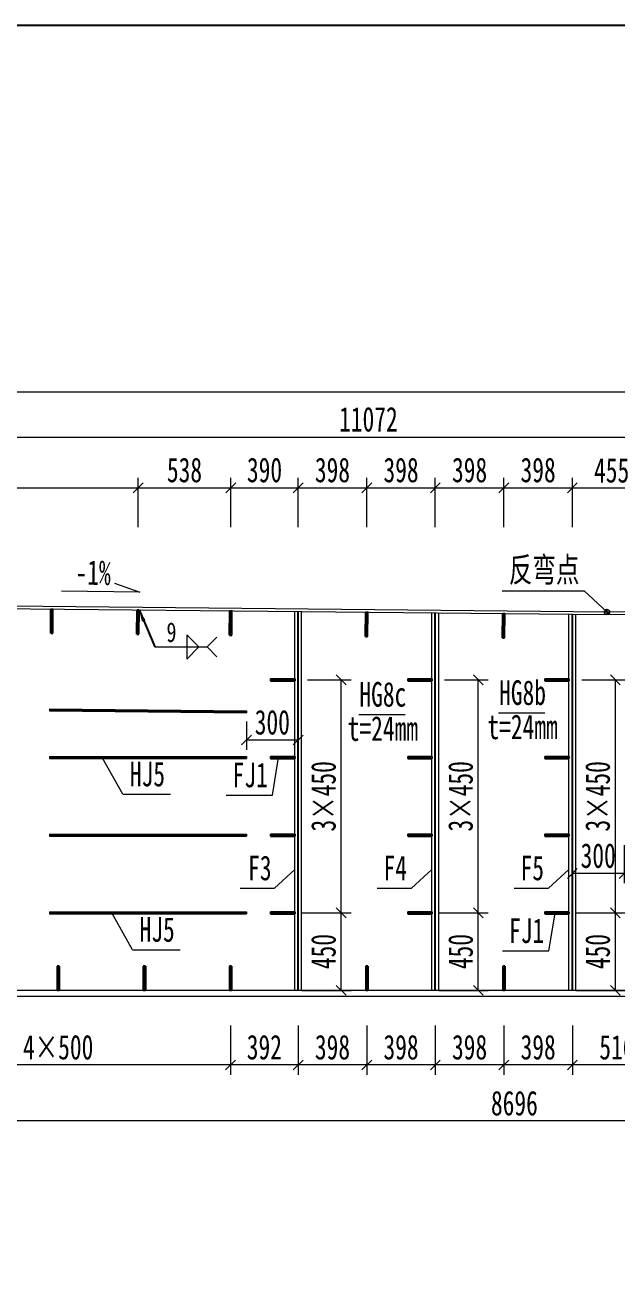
# Model space of a CAD drawing. Header units: millimetres. Extents: x -89049 to 410567, y -307459 to -100425.
# Drawn here: x 218326 to 221759, y -145943 to -138634 of the extents above; entities that cross this region are included whole.
import ezdxf
from ezdxf.enums import TextEntityAlignment as Align

# ---------------------------------------------------------------- set-up
doc = ezdxf.new("R2010")
doc.units = ezdxf.units.MM
doc.layers.get('Defpoints').update_dxf_attribs({"color": 8})
for name, color, linetype, lineweight in [('Dim', 4, 'Continuous', 15), ('文字', 7, 'Continuous', 15), ('细实线', 4, 'Continuous', 15), ('钢板粗线', 1, 'Continuous', 25), ('钢板细线', 6, 'Continuous', 15)]:
    doc.layers.add(name, color=color, linetype=linetype, lineweight=lineweight)
doc.layers.add('Text', color=4, linetype='Continuous')
doc.styles.add('111', font='', dxfattribs={"width": 0.7})
doc.styles.add('BM_Dim', font='', dxfattribs={"width": 0.85})
doc.styles.add('SMEDI', font='', dxfattribs={"width": 0.75})
doc.styles.get("Standard").update_dxf_attribs({"font": ''})
doc.styles.get('111').set_extended_font_data('仿宋_GB2312')
doc.styles.get('BM_Dim').set_extended_font_data('仿宋_GB2312')
doc.styles.get('SMEDI').set_extended_font_data('仿宋_GB2312')
doc.styles.get('Standard').set_extended_font_data('仿宋_GB2312')
doc.dimstyles.new('200', dxfattribs={"dimscale": 0, "dimtxt": 2.5, "dimasz": 1, "dimexe": 1, "dimexo": 1, "dimgap": 0.6, "dimtad": 1, "dimdec": 0, "dimdsep": 46, "dimtxsty": '111', "dimblk": 'OBLIQUE', "dimcen": 0, "dimclrd": 4, "dimclre": 4, "dimclrt": 4, "dimadec": 1, "dimazin": 2, "dimtfac": 1, "dimtdec": 0, "dimtix": 1, "dimtmove": 2, "dimatfit": 3, "dimfxl": 4, "dimfxlon": 1, "dimtolj": 1, "dimlwd": -1, "dimlwe": -1, "dimarcsym": 0})
doc.dimstyles.new('MSteel_1.0_1.0', dxfattribs={"dimtxt": 3, "dimasz": 1.2, "dimexe": 1, "dimexo": 1, "dimgap": 1, "dimtad": 3, "dimtoh": 1, "dimdec": 0, "dimzin": 0, "dimdsep": 46, "dimtxsty": 'Standard', "dimblk": 'ARCHTICK', "dimcen": 0.09, "dimclrd": 3, "dimclre": 3, "dimadec": 0, "dimazin": 0, "dimtfac": 1, "dimtdec": 4, "dimtofl": 0, "dimtmove": 0, "dimatfit": 3, "dimfxl": 1, "dimtolj": 1, "dimtzin": 0, "dimarcsym": 0})

# ---------------------------------------------------------------- blocks, each defined once
blk = doc.blocks.new('_Oblique')
at = {"color": 0, "linetype": 'ByBlock', "lineweight": -2}
blk.add_line((-0.5, -0.5), (0.5, 0.5), dxfattribs=at)
blk = doc.blocks.new('*D4029')
at = {"layer": 'Defpoints', "color": 0, "transparency": 16777216}
for p in [(220307.9, -141315.9), (219909.9, -142048.2), (220307.9, -142013.6)]:
    blk.add_point(p, dxfattribs=at)
at = {"layer": '细实线', "color": 4, "transparency": 16777216}
for p, q in [((219909.9, -141544.4), (219909.9, -141258.7)), ((220307.9, -141544.4), (220307.9, -141258.7)), ((219909.9, -141315.9), (220307.9, -141315.9))]:
    blk.add_line(p, q, dxfattribs=at)
at = {"layer": '细实线', "color": 4, "transparency": 16777216, "xscale": 57.14285714285715, "yscale": 57.14285714285715, "zscale": 57.14285714285715, "rotation": 180}
blk.add_blockref('_Oblique', (219909.9, -141315.9), dxfattribs=at)
at = {"layer": '细实线', "color": 4, "transparency": 16777216, "xscale": 57.14285714285715, "yscale": 57.14285714285715, "zscale": 57.14285714285715}
blk.add_blockref('_Oblique', (220307.9, -141315.9), dxfattribs=at)
at = {"layer": '细实线', "color": 4, "transparency": 16777216, "insert": (220108.9, -141213.6), "char_height": 142.86, "attachment_point": 5, "style": '111'}
blk.add_mtext('\\A1;398', dxfattribs=at)
blk = doc.blocks.new('*D4030')
at = {"layer": 'Defpoints', "color": 0, "transparency": 16777216}
for p in [(221956.4, -141315.9), (221501, -142048), (221956.4, -142047.7)]:
    blk.add_point(p, dxfattribs=at)
at = {"layer": '细实线', "color": 4, "transparency": 16777216}
for p, q in [((221501, -141544.4), (221501, -141258.7)), ((221956.4, -141544.4), (221956.4, -141258.7)), ((221501, -141315.9), (221956.4, -141315.9))]:
    blk.add_line(p, q, dxfattribs=at)
at = {"layer": '细实线', "color": 4, "transparency": 16777216, "xscale": 57.14285714285715, "yscale": 57.14285714285715, "zscale": 57.14285714285715, "rotation": 180}
blk.add_blockref('_Oblique', (221501, -141315.9), dxfattribs=at)
at = {"layer": '细实线', "color": 4, "transparency": 16777216, "xscale": 57.14285714285715, "yscale": 57.14285714285715, "zscale": 57.14285714285715}
blk.add_blockref('_Oblique', (221956.4, -141315.9), dxfattribs=at)
at = {"layer": '细实线', "color": 4, "transparency": 16777216, "insert": (221728.7, -141215.2), "char_height": 142.86, "attachment_point": 5, "style": '111'}
blk.add_mtext('\\A1;455', dxfattribs=at)
blk = doc.blocks.new('*D4031')
at = {"layer": 'Defpoints', "color": 0, "transparency": 16777216}
for p in [(233974, -140759), (212651.3, -140933), (233974, -142218.3)]:
    blk.add_point(p, dxfattribs=at)
at = {"layer": '细实线', "color": 4, "transparency": 16777216}
for p, q in [((212651.3, -140875.9), (212651.3, -140701.9)), ((212651.3, -140759), (233974, -140759)), ((233974, -140987.6), (233974, -140701.9))]:
    blk.add_line(p, q, dxfattribs=at)
at = {"layer": '细实线', "color": 4, "transparency": 16777216, "xscale": 57.14285714285715, "yscale": 57.14285714285715, "zscale": 57.14285714285715, "rotation": 180}
blk.add_blockref('_Oblique', (212651.3, -140759), dxfattribs=at)
at = {"layer": '细实线', "color": 4, "transparency": 16777216, "xscale": 57.14285714285715, "yscale": 57.14285714285715, "zscale": 57.14285714285715}
blk.add_blockref('_Oblique', (233974, -140759), dxfattribs=at)
at = {"layer": '细实线', "color": 4, "transparency": 16777216, "insert": (223312.6, -140656.8), "char_height": 142.86, "attachment_point": 5, "style": '111'}
blk.add_mtext('\\A1;22750', dxfattribs=at)
blk = doc.blocks.new('*D4032')
at = {"layer": 'Defpoints', "color": 0, "transparency": 16777216}
for p in [(225853.5, -141021.7), (214781.3, -141966.3), (225853.5, -142218.3)]:
    blk.add_point(p, dxfattribs=at)
at = {"layer": '细实线', "color": 4, "transparency": 16777216}
for p, q in [((214781.3, -141250.3), (214781.3, -140964.6)), ((225853.5, -141250.3), (225853.5, -140964.6)), ((214781.3, -141021.7), (225853.5, -141021.7))]:
    blk.add_line(p, q, dxfattribs=at)
at = {"layer": '细实线', "color": 4, "transparency": 16777216, "xscale": 57.14285714285715, "yscale": 57.14285714285715, "zscale": 57.14285714285715, "rotation": 180}
blk.add_blockref('_Oblique', (214781.3, -141021.7), dxfattribs=at)
at = {"layer": '细实线', "color": 4, "transparency": 16777216, "xscale": 57.14285714285715, "yscale": 57.14285714285715, "zscale": 57.14285714285715}
blk.add_blockref('_Oblique', (225853.5, -141021.7), dxfattribs=at)
at = {"layer": '细实线', "color": 4, "transparency": 16777216, "insert": (220317.4, -140919.5), "char_height": 142.86, "attachment_point": 5, "style": '111'}
blk.add_mtext('\\A1;11072', dxfattribs=at)
blk = doc.blocks.new('*D4036')
at = {"layer": 'Defpoints', "color": 0, "transparency": 16777216}
for p in [(221501, -144230), (222017.4, -144230), (221501, -144662.4)]:
    blk.add_point(p, dxfattribs=at)
at = {"layer": '细实线', "color": 4, "transparency": 16777216}
for p, q in [((221501, -144433.8), (221501, -144719.5)), ((222017.4, -144433.8), (222017.4, -144719.5)), ((222017.4, -144662.4), (221501, -144662.4))]:
    blk.add_line(p, q, dxfattribs=at)
at = {"layer": '细实线', "color": 4, "transparency": 16777216, "xscale": 57.14285714285715, "yscale": 57.14285714285715, "zscale": 57.14285714285715, "rotation": 180}
blk.add_blockref('_Oblique', (221501, -144662.4), dxfattribs=at)
at = {"layer": '细实线', "color": 4, "transparency": 16777216, "xscale": 57.14285714285715, "yscale": 57.14285714285715, "zscale": 57.14285714285715}
blk.add_blockref('_Oblique', (222017.4, -144662.4), dxfattribs=at)
at = {"layer": '细实线', "color": 4, "transparency": 16777216, "insert": (221759.2, -144560.1), "char_height": 142.86, "attachment_point": 5, "style": '111'}
blk.add_mtext('\\A1;516', dxfattribs=at)
blk = doc.blocks.new('*D4037')
at = {"layer": 'Defpoints', "color": 0, "transparency": 16777216}
for p in [(216816.5, -144208.5), (225512.4, -144467.9), (216816.5, -144987)]:
    blk.add_point(p, dxfattribs=at)
at = {"layer": '细实线', "color": 4, "transparency": 16777216}
for p, q in [((216816.5, -144758.4), (216816.5, -145044.1)), ((225512.4, -144758.4), (225512.4, -145044.1)), ((225512.4, -144987), (216816.5, -144987))]:
    blk.add_line(p, q, dxfattribs=at)
at = {"layer": '细实线', "color": 4, "transparency": 16777216, "xscale": 57.14285714285715, "yscale": 57.14285714285715, "zscale": 57.14285714285715, "rotation": 180}
blk.add_blockref('_Oblique', (216816.5, -144987), dxfattribs=at)
at = {"layer": '细实线', "color": 4, "transparency": 16777216, "xscale": 57.14285714285715, "yscale": 57.14285714285715, "zscale": 57.14285714285715}
blk.add_blockref('_Oblique', (225512.4, -144987), dxfattribs=at)
at = {"layer": '细实线', "color": 4, "transparency": 16777216, "insert": (221164.5, -144884.8), "char_height": 142.86, "attachment_point": 5, "style": '111'}
blk.add_mtext('\\A1;8696', dxfattribs=at)
blk = doc.blocks.new('_ArchTick')
at = {"color": 0, "linetype": 'ByBlock', "const_width": 0.15}
blk.add_lwpolyline([(-0.5, -0.5), (0.5, 0.5)], dxfattribs=at)
blk = doc.blocks.new('角焊缝2')
at = {"layer": 'Dim'}
blk.add_line((-3138.01, 370.22), (-3132.7, 370.22), dxfattribs=at)
blk.add_lwpolyline([(-3134.75, 371.45), (-3134.75, 368.99), (-3133.52, 370.22)], close=True, dxfattribs=at)
blk.add_lwpolyline([(-3131.7, 369.22), (-3132.7, 370.22), (-3131.7, 371.22)], dxfattribs=at)
blk = doc.blocks.new('12-140加劲 无过焊孔')
at = {"layer": 'Defpoints'}
blk.add_line((38946.6, 32076.7), (38946.6, 32216.7), dxfattribs=at)
at = {"layer": '钢板粗线', "color": 7}
for p, q in [((38940.6, 32076.7), (38940.6, 32216.7)), ((38940.6, 32216.7), (38952.6, 32216.7)), ((38952.6, 32076.7), (38952.6, 32216.7)), ((38940.6, 32076.7), (38952.6, 32076.7))]:
    blk.add_line(p, q, dxfattribs=at)
blk = doc.blocks.new('...')
at = {"layer": '细实线'}
h = blk.add_hatch(color=256, dxfattribs=at)
h.dxf.hatch_style = 1
h.paths.add_polyline_path([(-15.3, 0, -0.414214), (0, 15.3), (0, 0)])
h.paths.add_polyline_path([(0, -15.3), (0, 0), (15.3, 0, -0.414214)])
for p, q in [((0, 15.3), (0, -15.3)), ((-15.3, 0), (15.3, 0))]:
    blk.add_line(p, q, dxfattribs=at)
blk.add_circle((0, 0), 15.3, dxfattribs=at)
blk = doc.blocks.new('*D4046')
at = {"layer": 'Defpoints', "color": 0, "transparency": 16777216}
for p in [(221103.3, -144230), (221501, -144230), (221103.3, -144662.4)]:
    blk.add_point(p, dxfattribs=at)
at = {"layer": '细实线', "color": 4, "transparency": 16777216}
for p, q in [((221103.3, -144433.8), (221103.3, -144719.5)), ((221501, -144433.8), (221501, -144719.5)), ((221501, -144662.4), (221103.3, -144662.4))]:
    blk.add_line(p, q, dxfattribs=at)
at = {"layer": '细实线', "color": 4, "transparency": 16777216, "xscale": 57.14285714285715, "yscale": 57.14285714285715, "zscale": 57.14285714285715, "rotation": 180}
blk.add_blockref('_Oblique', (221103.3, -144662.4), dxfattribs=at)
at = {"layer": '细实线', "color": 4, "transparency": 16777216, "xscale": 57.14285714285715, "yscale": 57.14285714285715, "zscale": 57.14285714285715}
blk.add_blockref('_Oblique', (221501, -144662.4), dxfattribs=at)
at = {"layer": '细实线', "color": 4, "transparency": 16777216, "insert": (221302.2, -144560.1), "char_height": 142.86, "attachment_point": 5, "style": '111'}
blk.add_mtext('\\A1;398', dxfattribs=at)
blk = doc.blocks.new('*D4047')
at = {"layer": 'Defpoints', "color": 0, "transparency": 16777216}
for p in [(220705.6, -144230), (221103.3, -144230), (220705.6, -144662.4)]:
    blk.add_point(p, dxfattribs=at)
at = {"layer": '细实线', "color": 4, "transparency": 16777216}
for p, q in [((220705.6, -144433.8), (220705.6, -144719.5)), ((221103.3, -144433.8), (221103.3, -144719.5)), ((221103.3, -144662.4), (220705.6, -144662.4))]:
    blk.add_line(p, q, dxfattribs=at)
at = {"layer": '细实线', "color": 4, "transparency": 16777216, "xscale": 57.14285714285715, "yscale": 57.14285714285715, "zscale": 57.14285714285715, "rotation": 180}
blk.add_blockref('_Oblique', (220705.6, -144662.4), dxfattribs=at)
at = {"layer": '细实线', "color": 4, "transparency": 16777216, "xscale": 57.14285714285715, "yscale": 57.14285714285715, "zscale": 57.14285714285715}
blk.add_blockref('_Oblique', (221103.3, -144662.4), dxfattribs=at)
at = {"layer": '细实线', "color": 4, "transparency": 16777216, "insert": (220904.5, -144560.1), "char_height": 142.86, "attachment_point": 5, "style": '111'}
blk.add_mtext('\\A1;398', dxfattribs=at)
blk = doc.blocks.new('*D4048')
at = {"layer": 'Defpoints', "color": 0, "transparency": 16777216}
for p in [(220307.9, -144230), (220705.6, -144230), (220307.9, -144662.4)]:
    blk.add_point(p, dxfattribs=at)
at = {"layer": '细实线', "color": 4, "transparency": 16777216}
for p, q in [((220307.9, -144433.8), (220307.9, -144719.5)), ((220705.6, -144433.8), (220705.6, -144719.5)), ((220705.6, -144662.4), (220307.9, -144662.4))]:
    blk.add_line(p, q, dxfattribs=at)
at = {"layer": '细实线', "color": 4, "transparency": 16777216, "xscale": 57.14285714285715, "yscale": 57.14285714285715, "zscale": 57.14285714285715, "rotation": 180}
blk.add_blockref('_Oblique', (220307.9, -144662.4), dxfattribs=at)
at = {"layer": '细实线', "color": 4, "transparency": 16777216, "xscale": 57.14285714285715, "yscale": 57.14285714285715, "zscale": 57.14285714285715}
blk.add_blockref('_Oblique', (220705.6, -144662.4), dxfattribs=at)
at = {"layer": '细实线', "color": 4, "transparency": 16777216, "insert": (220506.8, -144560.1), "char_height": 142.86, "attachment_point": 5, "style": '111'}
blk.add_mtext('\\A1;398', dxfattribs=at)
blk = doc.blocks.new('*D4049')
at = {"layer": 'Defpoints', "color": 0, "transparency": 16777216}
for p in [(219909.9, -144230), (220307.9, -144230), (219909.9, -144662.4)]:
    blk.add_point(p, dxfattribs=at)
at = {"layer": '细实线', "color": 4, "transparency": 16777216}
for p, q in [((219909.9, -144433.8), (219909.9, -144719.5)), ((220307.9, -144433.8), (220307.9, -144719.5)), ((220307.9, -144662.4), (219909.9, -144662.4))]:
    blk.add_line(p, q, dxfattribs=at)
at = {"layer": '细实线', "color": 4, "transparency": 16777216, "xscale": 57.14285714285715, "yscale": 57.14285714285715, "zscale": 57.14285714285715, "rotation": 180}
blk.add_blockref('_Oblique', (219909.9, -144662.4), dxfattribs=at)
at = {"layer": '细实线', "color": 4, "transparency": 16777216, "xscale": 57.14285714285715, "yscale": 57.14285714285715, "zscale": 57.14285714285715}
blk.add_blockref('_Oblique', (220307.9, -144662.4), dxfattribs=at)
at = {"layer": '细实线', "color": 4, "transparency": 16777216, "insert": (220108.9, -144560.1), "char_height": 142.86, "attachment_point": 5, "style": '111'}
blk.add_mtext('\\A1;398', dxfattribs=at)
blk = doc.blocks.new('*D4050')
at = {"layer": 'Defpoints', "color": 0, "transparency": 16777216}
for p in [(219517.4, -144230), (219909.9, -144230), (219517.4, -144662.4)]:
    blk.add_point(p, dxfattribs=at)
at = {"layer": '细实线', "color": 4, "transparency": 16777216}
for p, q in [((219517.4, -144433.8), (219517.4, -144719.5)), ((219909.9, -144433.8), (219909.9, -144719.5)), ((219909.9, -144662.4), (219517.4, -144662.4))]:
    blk.add_line(p, q, dxfattribs=at)
at = {"layer": '细实线', "color": 4, "transparency": 16777216, "xscale": 57.14285714285715, "yscale": 57.14285714285715, "zscale": 57.14285714285715, "rotation": 180}
blk.add_blockref('_Oblique', (219517.4, -144662.4), dxfattribs=at)
at = {"layer": '细实线', "color": 4, "transparency": 16777216, "xscale": 57.14285714285715, "yscale": 57.14285714285715, "zscale": 57.14285714285715}
blk.add_blockref('_Oblique', (219909.9, -144662.4), dxfattribs=at)
at = {"layer": '细实线', "color": 4, "transparency": 16777216, "insert": (219713.7, -144560.1), "char_height": 142.86, "attachment_point": 5, "style": '111'}
blk.add_mtext('\\A1;392', dxfattribs=at)
blk = doc.blocks.new('*D4051')
at = {"layer": 'Defpoints', "color": 0, "transparency": 16777216}
for p in [(217517.4, -144230), (219517.4, -144229.3), (217517.4, -144662.4)]:
    blk.add_point(p, dxfattribs=at)
at = {"layer": '细实线', "color": 4, "transparency": 16777216}
for p, q in [((217517.4, -144433.8), (217517.4, -144719.5)), ((219517.4, -144433.8), (219517.4, -144719.5)), ((219517.4, -144662.4), (217517.4, -144662.4))]:
    blk.add_line(p, q, dxfattribs=at)
at = {"layer": '细实线', "color": 4, "transparency": 16777216, "xscale": 57.14285714285715, "yscale": 57.14285714285715, "zscale": 57.14285714285715, "rotation": 180}
blk.add_blockref('_Oblique', (217517.4, -144662.4), dxfattribs=at)
at = {"layer": '细实线', "color": 4, "transparency": 16777216, "xscale": 57.14285714285715, "yscale": 57.14285714285715, "zscale": 57.14285714285715}
blk.add_blockref('_Oblique', (219517.4, -144662.4), dxfattribs=at)
at = {"layer": '细实线', "color": 4, "transparency": 16777216, "insert": (218517.4, -144560.1), "char_height": 142.857, "attachment_point": 5, "style": '111'}
blk.add_mtext('\\A1;\\f仿宋_GB2312|b0|i0|c134|p49;4×500', dxfattribs=at)
blk = doc.blocks.new('*D4053')
at = {"layer": 'Defpoints', "color": 0, "transparency": 16777216}
for p in [(221501, -141315.9), (221103.3, -142039.7), (221501, -142038.4)]:
    blk.add_point(p, dxfattribs=at)
at = {"layer": '细实线', "color": 4, "transparency": 16777216}
for p, q in [((221103.3, -141544.4), (221103.3, -141258.7)), ((221501, -141544.4), (221501, -141258.7)), ((221103.3, -141315.9), (221501, -141315.9))]:
    blk.add_line(p, q, dxfattribs=at)
at = {"layer": '细实线', "color": 4, "transparency": 16777216, "xscale": 57.14285714285715, "yscale": 57.14285714285715, "zscale": 57.14285714285715, "rotation": 180}
blk.add_blockref('_Oblique', (221103.3, -141315.9), dxfattribs=at)
at = {"layer": '细实线', "color": 4, "transparency": 16777216, "xscale": 57.14285714285715, "yscale": 57.14285714285715, "zscale": 57.14285714285715}
blk.add_blockref('_Oblique', (221501, -141315.9), dxfattribs=at)
at = {"layer": '细实线', "color": 4, "transparency": 16777216, "insert": (221302.2, -141213.6), "char_height": 142.86, "attachment_point": 5, "style": '111'}
blk.add_mtext('\\A1;398', dxfattribs=at)
blk = doc.blocks.new('*D4054')
at = {"layer": 'Defpoints', "color": 0, "transparency": 16777216}
for p in [(221103.3, -141315.9), (220705.6, -142036.8), (221103.3, -142039.7)]:
    blk.add_point(p, dxfattribs=at)
at = {"layer": '细实线', "color": 4, "transparency": 16777216}
for p, q in [((220705.6, -141544.4), (220705.6, -141258.7)), ((221103.3, -141544.4), (221103.3, -141258.7)), ((220705.6, -141315.9), (221103.3, -141315.9))]:
    blk.add_line(p, q, dxfattribs=at)
at = {"layer": '细实线', "color": 4, "transparency": 16777216, "xscale": 57.14285714285715, "yscale": 57.14285714285715, "zscale": 57.14285714285715, "rotation": 180}
blk.add_blockref('_Oblique', (220705.6, -141315.9), dxfattribs=at)
at = {"layer": '细实线', "color": 4, "transparency": 16777216, "xscale": 57.14285714285715, "yscale": 57.14285714285715, "zscale": 57.14285714285715}
blk.add_blockref('_Oblique', (221103.3, -141315.9), dxfattribs=at)
at = {"layer": '细实线', "color": 4, "transparency": 16777216, "insert": (220904.5, -141213.6), "char_height": 142.86, "attachment_point": 5, "style": '111'}
blk.add_mtext('\\A1;398', dxfattribs=at)
blk = doc.blocks.new('*D4055')
at = {"layer": 'Defpoints', "color": 0, "transparency": 16777216}
for p in [(220705.6, -141315.9), (220307.9, -142013.6), (220705.6, -142036.8)]:
    blk.add_point(p, dxfattribs=at)
at = {"layer": '细实线', "color": 4, "transparency": 16777216}
for p, q in [((220307.9, -141544.4), (220307.9, -141258.7)), ((220705.6, -141544.4), (220705.6, -141258.7)), ((220307.9, -141315.9), (220705.6, -141315.9))]:
    blk.add_line(p, q, dxfattribs=at)
at = {"layer": '细实线', "color": 4, "transparency": 16777216, "xscale": 57.14285714285715, "yscale": 57.14285714285715, "zscale": 57.14285714285715, "rotation": 180}
blk.add_blockref('_Oblique', (220307.9, -141315.9), dxfattribs=at)
at = {"layer": '细实线', "color": 4, "transparency": 16777216, "xscale": 57.14285714285715, "yscale": 57.14285714285715, "zscale": 57.14285714285715}
blk.add_blockref('_Oblique', (220705.6, -141315.9), dxfattribs=at)
at = {"layer": '细实线', "color": 4, "transparency": 16777216, "insert": (220506.8, -141213.6), "char_height": 142.86, "attachment_point": 5, "style": '111'}
blk.add_mtext('\\A1;398', dxfattribs=at)
blk = doc.blocks.new('*D4056')
at = {"layer": 'Defpoints', "color": 0, "transparency": 16777216}
for p in [(219909.9, -141315.9), (219519.6, -142029.7), (219909.9, -142061.2)]:
    blk.add_point(p, dxfattribs=at)
at = {"layer": '细实线', "color": 4, "transparency": 16777216}
for p, q in [((219519.6, -141544.4), (219519.6, -141258.7)), ((219909.9, -141544.4), (219909.9, -141258.7)), ((219519.6, -141315.9), (219909.9, -141315.9))]:
    blk.add_line(p, q, dxfattribs=at)
at = {"layer": '细实线', "color": 4, "transparency": 16777216, "xscale": 57.14285714285715, "yscale": 57.14285714285715, "zscale": 57.14285714285715, "rotation": 180}
blk.add_blockref('_Oblique', (219519.6, -141315.9), dxfattribs=at)
at = {"layer": '细实线', "color": 4, "transparency": 16777216, "xscale": 57.14285714285715, "yscale": 57.14285714285715, "zscale": 57.14285714285715}
blk.add_blockref('_Oblique', (219909.9, -141315.9), dxfattribs=at)
at = {"layer": '细实线', "color": 4, "transparency": 16777216, "insert": (219714.7, -141213.6), "char_height": 142.86, "attachment_point": 5, "style": '111'}
blk.add_mtext('\\A1;390', dxfattribs=at)
blk = doc.blocks.new('14-160加劲 无过焊孔')
at = {"layer": 'Defpoints'}
blk.add_line((38609.4, 32076.7), (38609.4, 32216.7), dxfattribs=at)
at = {"layer": '钢板粗线', "color": 7}
for p, q in [((38603.4, 32076.7), (38603.4, 32216.7)), ((38603.4, 32216.7), (38615.4, 32216.7)), ((38615.4, 32076.7), (38615.4, 32216.7)), ((38603.4, 32076.7), (38615.4, 32076.7))]:
    blk.add_line(p, q, dxfattribs=at)
blk = doc.blocks.new('*D4057')
at = {"layer": 'Defpoints', "color": 0, "transparency": 16777216}
for p in [(219884.6, -143780), (220159.4, -143780), (219848.2, -144230)]:
    blk.add_point(p, dxfattribs=at)
at = {"layer": '细实线', "color": 4, "transparency": 16777216}
for p, q in [((219941.7, -143780), (220216.5, -143780)), ((220159.4, -144230), (220159.4, -143780)), ((219930.8, -144230), (220216.5, -144230))]:
    blk.add_line(p, q, dxfattribs=at)
at = {"layer": '细实线', "color": 4, "transparency": 16777216, "xscale": 57.14285714285715, "yscale": 57.14285714285715, "zscale": 57.14285714285715}
for p, rotation in [((220159.4, -143780), 90), ((220159.4, -144230), 270)]:
    blk.add_blockref('_Oblique', p, dxfattribs=dict(at, rotation=rotation))
at = {"layer": '细实线', "color": 4, "transparency": 16777216, "insert": (220057.2, -144005), "char_height": 142.86, "attachment_point": 5, "rotation": 90, "style": '111'}
blk.add_mtext('\\A1;450', dxfattribs=at)
blk = doc.blocks.new('*D4058')
at = {"layer": 'Defpoints', "color": 0, "transparency": 16777216}
for p in [(219907.2, -142430), (220159.4, -142430), (219848.2, -143780)]:
    blk.add_point(p, dxfattribs=at)
at = {"layer": '细实线', "color": 4, "transparency": 16777216}
for p, q in [((219964.3, -142430), (220216.5, -142430)), ((220159.4, -143780), (220159.4, -142430)), ((219930.8, -143780), (220216.5, -143780))]:
    blk.add_line(p, q, dxfattribs=at)
at = {"layer": '细实线', "color": 4, "transparency": 16777216, "xscale": 57.14285714285715, "yscale": 57.14285714285715, "zscale": 57.14285714285715}
for p, rotation in [((220159.4, -142430), 90), ((220159.4, -143780), 270)]:
    blk.add_blockref('_Oblique', p, dxfattribs=dict(at, rotation=rotation))
at = {"layer": '细实线', "color": 4, "transparency": 16777216, "insert": (220057.2, -143105), "char_height": 142.86, "attachment_point": 5, "rotation": 90, "style": '111'}
blk.add_mtext('\\A1;3×450', dxfattribs=at)
blk = doc.blocks.new('*D4064')
at = {"layer": 'Defpoints', "color": 0, "transparency": 16777216}
for p in [(218981.3, -141315.9), (216981.3, -142004.3), (218981.3, -142024.3)]:
    blk.add_point(p, dxfattribs=at)
at = {"layer": '细实线', "color": 4, "transparency": 16777216}
for p, q in [((216981.3, -141544.4), (216981.3, -141258.7)), ((218981.3, -141544.4), (218981.3, -141258.7)), ((216981.3, -141315.9), (218981.3, -141315.9))]:
    blk.add_line(p, q, dxfattribs=at)
at = {"layer": '细实线', "color": 4, "transparency": 16777216, "xscale": 57.14285714285715, "yscale": 57.14285714285715, "zscale": 57.14285714285715, "rotation": 180}
blk.add_blockref('_Oblique', (216981.3, -141315.9), dxfattribs=at)
at = {"layer": '细实线', "color": 4, "transparency": 16777216, "xscale": 57.14285714285715, "yscale": 57.14285714285715, "zscale": 57.14285714285715}
blk.add_blockref('_Oblique', (218981.3, -141315.9), dxfattribs=at)
at = {"layer": '细实线', "color": 4, "transparency": 16777216, "insert": (217981.3, -141213.6), "char_height": 142.86, "attachment_point": 5, "style": '111'}
blk.add_mtext('\\A1;4×500', dxfattribs=at)
blk = doc.blocks.new('*D4065')
at = {"layer": 'Defpoints', "color": 0, "transparency": 16777216}
for p in [(219519.6, -141315.9), (218981.3, -142024.3), (219519.6, -142029.7)]:
    blk.add_point(p, dxfattribs=at)
at = {"layer": '细实线', "color": 4, "transparency": 16777216}
for p, q in [((218981.3, -141544.4), (218981.3, -141258.7)), ((219519.6, -141544.4), (219519.6, -141258.7)), ((218981.3, -141315.9), (219519.6, -141315.9))]:
    blk.add_line(p, q, dxfattribs=at)
at = {"layer": '细实线', "color": 4, "transparency": 16777216, "xscale": 57.14285714285715, "yscale": 57.14285714285715, "zscale": 57.14285714285715, "rotation": 180}
blk.add_blockref('_Oblique', (218981.3, -141315.9), dxfattribs=at)
at = {"layer": '细实线', "color": 4, "transparency": 16777216, "xscale": 57.14285714285715, "yscale": 57.14285714285715, "zscale": 57.14285714285715}
blk.add_blockref('_Oblique', (219519.6, -141315.9), dxfattribs=at)
at = {"layer": '细实线', "color": 4, "transparency": 16777216, "insert": (219250.4, -141213.6), "char_height": 142.86, "attachment_point": 5, "style": '111'}
blk.add_mtext('\\A1;538', dxfattribs=at)
blk = doc.blocks.new('*D4066')
at = {"layer": 'Defpoints', "color": 0, "transparency": 16777216}
for p in [(220680, -143780), (220954.8, -143780), (220643.6, -144230)]:
    blk.add_point(p, dxfattribs=at)
at = {"layer": '细实线', "color": 4, "transparency": 16777216}
for p, q in [((220737.2, -143780), (221012, -143780)), ((220954.8, -144230), (220954.8, -143780)), ((220726.3, -144230), (221012, -144230))]:
    blk.add_line(p, q, dxfattribs=at)
at = {"layer": '细实线', "color": 4, "transparency": 16777216, "xscale": 57.14285714285715, "yscale": 57.14285714285715, "zscale": 57.14285714285715}
for p, rotation in [((220954.8, -143780), 90), ((220954.8, -144230), 270)]:
    blk.add_blockref('_Oblique', p, dxfattribs=dict(at, rotation=rotation))
at = {"layer": '细实线', "color": 4, "transparency": 16777216, "insert": (220852.6, -144005), "char_height": 142.86, "attachment_point": 5, "rotation": 90, "style": '111'}
blk.add_mtext('\\A1;450', dxfattribs=at)
blk = doc.blocks.new('*D4067')
at = {"layer": 'Defpoints', "color": 0, "transparency": 16777216}
for p in [(220702.6, -142430), (220954.8, -142430), (220643.6, -143780)]:
    blk.add_point(p, dxfattribs=at)
at = {"layer": '细实线', "color": 4, "transparency": 16777216}
for p, q in [((220759.7, -142430), (221012, -142430)), ((220954.8, -143780), (220954.8, -142430)), ((220726.3, -143780), (221012, -143780))]:
    blk.add_line(p, q, dxfattribs=at)
at = {"layer": '细实线', "color": 4, "transparency": 16777216, "xscale": 57.14285714285715, "yscale": 57.14285714285715, "zscale": 57.14285714285715}
for p, rotation in [((220954.8, -142430), 90), ((220954.8, -143780), 270)]:
    blk.add_blockref('_Oblique', p, dxfattribs=dict(at, rotation=rotation))
at = {"layer": '细实线', "color": 4, "transparency": 16777216, "insert": (220852.6, -143105), "char_height": 142.86, "attachment_point": 5, "rotation": 90, "style": '111'}
blk.add_mtext('\\A1;3×450', dxfattribs=at)
blk = doc.blocks.new('*D4068')
at = {"layer": 'Defpoints', "color": 0, "transparency": 16777216}
for p in [(221475.4, -143780), (221750.3, -143780), (221439.1, -144230)]:
    blk.add_point(p, dxfattribs=at)
at = {"layer": '细实线', "color": 4, "transparency": 16777216}
for p, q in [((221532.6, -143780), (221807.4, -143780)), ((221750.3, -144230), (221750.3, -143780)), ((221521.7, -144230), (221807.4, -144230))]:
    blk.add_line(p, q, dxfattribs=at)
at = {"layer": '细实线', "color": 4, "transparency": 16777216, "xscale": 57.14285714285715, "yscale": 57.14285714285715, "zscale": 57.14285714285715}
for p, rotation in [((221750.3, -143780), 90), ((221750.3, -144230), 270)]:
    blk.add_blockref('_Oblique', p, dxfattribs=dict(at, rotation=rotation))
at = {"layer": '细实线', "color": 4, "transparency": 16777216, "insert": (221648, -144005), "char_height": 142.86, "attachment_point": 5, "rotation": 90, "style": '111'}
blk.add_mtext('\\A1;450', dxfattribs=at)
blk = doc.blocks.new('*D4069')
at = {"layer": 'Defpoints', "color": 0, "transparency": 16777216}
for p in [(221498, -142430), (221750.3, -142430), (221439.1, -143780)]:
    blk.add_point(p, dxfattribs=at)
at = {"layer": '细实线', "color": 4, "transparency": 16777216}
for p, q in [((221555.2, -142430), (221807.4, -142430)), ((221750.3, -143780), (221750.3, -142430)), ((221521.7, -143780), (221807.4, -143780))]:
    blk.add_line(p, q, dxfattribs=at)
at = {"layer": '细实线', "color": 4, "transparency": 16777216, "xscale": 57.14285714285715, "yscale": 57.14285714285715, "zscale": 57.14285714285715}
for p, rotation in [((221750.3, -142430), 90), ((221750.3, -143780), 270)]:
    blk.add_blockref('_Oblique', p, dxfattribs=dict(at, rotation=rotation))
at = {"layer": '细实线', "color": 4, "transparency": 16777216, "insert": (221648, -143105), "char_height": 142.86, "attachment_point": 5, "rotation": 90, "style": '111'}
blk.add_mtext('\\A1;3×450', dxfattribs=at)
blk = doc.blocks.new('*D5213')
at = {"layer": 'Defpoints', "color": 0}
for p in [(219609.9, -142614.6), (219909.9, -142614.6), (219609.9, -142778.4)]:
    blk.add_point(p, dxfattribs=at)
at = {"layer": '细实线', "color": 4}
for p, q in [((219609.9, -142671.7), (219609.9, -142835.5)), ((219909.9, -142671.7), (219909.9, -142835.5)), ((219909.9, -142778.4), (219609.9, -142778.4))]:
    blk.add_line(p, q, dxfattribs=at)
at = {"layer": '细实线', "color": 4, "xscale": 57.14285714285715, "yscale": 57.14285714285715, "zscale": 57.14285714285715, "rotation": 180}
blk.add_blockref('_Oblique', (219609.9, -142778.4), dxfattribs=at)
at = {"layer": '细实线', "color": 4, "xscale": 57.14285714285715, "yscale": 57.14285714285715, "zscale": 57.14285714285715}
blk.add_blockref('_Oblique', (219909.9, -142778.4), dxfattribs=at)
at = {"layer": '细实线', "color": 4, "insert": (219759.9, -142676.2), "char_height": 142.86, "attachment_point": 5, "style": '111'}
blk.add_mtext('\\A1;300', dxfattribs=at)
blk = doc.blocks.new('*D5214')
at = {"layer": 'Defpoints', "color": 0}
for p in [(221500.7, -143330), (221800.7, -143330), (221500.7, -143551.8)]:
    blk.add_point(p, dxfattribs=at)
at = {"layer": '细实线', "color": 4}
for p, q in [((221500.7, -143387.2), (221500.7, -143608.9)), ((221800.7, -143387.2), (221800.7, -143608.9)), ((221800.7, -143551.8), (221500.7, -143551.8))]:
    blk.add_line(p, q, dxfattribs=at)
at = {"layer": '细实线', "color": 4, "xscale": 57.14285714285715, "yscale": 57.14285714285715, "zscale": 57.14285714285715, "rotation": 180}
blk.add_blockref('_Oblique', (221500.7, -143551.8), dxfattribs=at)
at = {"layer": '细实线', "color": 4, "xscale": 57.14285714285715, "yscale": 57.14285714285715, "zscale": 57.14285714285715}
blk.add_blockref('_Oblique', (221800.7, -143551.8), dxfattribs=at)
at = {"layer": '细实线', "color": 4, "insert": (221650.7, -143449.5), "char_height": 142.86, "attachment_point": 5, "style": '111'}
blk.add_mtext('\\A1;300', dxfattribs=at)

msp = doc.modelspace()

# ---------------------------------------------------------------- linework, layer by layer
at = {"layer": 'Defpoints'}
for p, q in [((219909.9, -144230), (219909.9, -142035.1)), ((220705.3, -144230), (220705.3, -142043.2)), ((221500.7, -144230), (221500.7, -142051.1)), ((218466.5, -142880), (219609.9, -142880)), ((218466.5, -143330), (219609.9, -143330)), ((218466.5, -143780), (219609.9, -143780))]:
    msp.add_line(p, q, dxfattribs=at)
msp.add_lwpolyline([(212566.6, -138634.1), (234566.6, -138634.1), (234566.6, -153251.3), (212566.6, -153251.3)], close=True, dxfattribs=at)
msp.add_lwpolyline([(218466.5, -142603.2), (219609.9, -142614.6)], dxfattribs=at)
at = {"layer": '细实线'}
for p, q in [((218991.9, -141920.7), (218537.2, -141916.2)), ((218845.1, -141869.5), (218991.9, -141920.7)), ((221093.9, -141914.3), (221568.6, -141914.3)), ((221568.6, -141914.3), (221701.3, -142035.5)), ((220261.8, -142630.7), (220530.5, -142630.7)), ((221072.4, -142621), (221341.1, -142621)), ((219760.5, -143098.2), (219796.1, -142880.3)), ((218893, -143092.9), (218775, -142883.8)), ((218893, -143092.9), (219168.4, -143092.9)), ((219491.8, -143098.2), (219760.5, -143098.2)), ((219772.1, -143637.3), (219889.9, -143528.9)), ((220567.6, -143637.3), (220685.3, -143528.9)), ((221363, -143637.3), (221480.7, -143528.9)), ((219572.6, -143637.3), (219772.1, -143637.3)), ((220368, -143637.3), (220567.6, -143637.3)), ((221163.4, -143637.3), (221363, -143637.3)), ((218949.4, -143994.2), (218831.4, -143785)), ((221364.8, -144000.9), (221400.3, -143783)), ((218949.4, -143994.2), (219224.9, -143994.2)), ((221096, -144000.9), (221364.8, -144000.9))]:
    msp.add_line(p, q, dxfattribs=at)
at = {"layer": '钢板细线', "color": 3}
for p, q in [((219889.9, -144230), (219889.9, -142035)), ((219929.9, -144230), (219929.9, -142035.2)), ((220685.3, -144230), (220685.3, -142043.1)), ((220725.3, -144230), (220725.3, -142043.3)), ((221480.7, -144230), (221480.7, -142051)), ((221520.7, -144230), (221520.7, -142051.2))]:
    msp.add_line(p, q, dxfattribs=at)
at = {"layer": '钢板细线'}
for p, q in [((218466.5, -142597.2), (218466.5, -142609.2)), ((219609.9, -142608.6), (219609.9, -142620.6)), ((218466.5, -142874), (219609.9, -142874)), ((218466.5, -142874), (218466.5, -142886)), ((219609.9, -142874), (219609.9, -142886)), ((218466.5, -142886), (219609.9, -142886)), ((218466.5, -143324), (219609.9, -143324)), ((218466.5, -143324), (218466.5, -143336)), ((218466.5, -143336), (219609.9, -143336)), ((219609.9, -143324), (219609.9, -143336)), ((218466.5, -143774), (219609.9, -143774)), ((218466.5, -143774), (218466.5, -143786)), ((218466.5, -143786), (219609.9, -143786)), ((219609.9, -143774), (219609.9, -143786)), ((225512.4, -144230), (216816.5, -144230)), ((225512.4, -144266), (216816.5, -144266))]:
    msp.add_line(p, q, dxfattribs=at)
for points in [[(212651.3, -141944.9), (221701.3, -142035.5), (223167, -142013.6)], [(212651.3, -141960.9), (221701.3, -142051.5), (223167, -142029.6)], [(218466.5, -142597.2), (219609.9, -142608.6)], [(218466.5, -142609.2), (219609.9, -142620.6)]]:
    msp.add_lwpolyline(points, dxfattribs=at)

# ---------------------------------------------------------------- block references
at = {"layer": '细实线'}
for p, rotation in [((179214.1, -173844.4), 359.4262908392986), ((179714.1, -173849.5), 359.4262908392986), ((180252.4, -173854.8), 359.4262908392986), ((181040.7, -173862.7), 359.4262908401088), ((181836.1, -173870.7), 359.4262908401088)]:
    msp.add_blockref('12-140加劲 无过焊孔', p, dxfattribs=dict(at, rotation=rotation))
msp.add_blockref('...', (221701.3, -142035.5), dxfattribs=at)
at = {"layer": '细实线', "color": 8, "xscale": 57.1428571428572, "yscale": 57.1428571428572, "zscale": 57.1428571428572}
msp.add_blockref('角焊缝2', (398392.4, -163394.2), dxfattribs=at)
at = {"layer": '钢板细线'}
for name, p, rotation in [('14-160加劲 无过焊孔', (187673.1, -103820.7), 269.9999999999865), ('14-160加劲 无过焊孔', (188468.6, -103820.7), 269.9999999999865), ('14-160加劲 无过焊孔', (189264, -103820.7), 269.9999999999865), ('14-160加劲 无过焊孔', (187673.1, -104270.7), 269.9999999999865), ('14-160加劲 无过焊孔', (188468.6, -104270.7), 269.9999999999865), ('14-160加劲 无过焊孔', (189264, -104270.7), 269.9999999999865), ('14-160加劲 无过焊孔', (187673.1, -104720.7), 269.9999999999865), ('14-160加劲 无过焊孔', (188468.6, -104720.7), 269.9999999999865), ('14-160加劲 无过焊孔', (189264, -104720.7), 269.9999999999865), ('14-160加劲 无过焊孔', (187673.1, -105170.7), 269.9999999999865), ('14-160加劲 无过焊孔', (188468.6, -105170.7), 269.9999999999865), ('14-160加劲 无过焊孔', (189264, -105170.7), 269.9999999999865), ('12-140加劲 无过焊孔', (257464, -112013.3), 180.0000000000008), ('12-140加劲 无过焊孔', (257964, -112013.3), 180.0000000000009), ('12-140加劲 无过焊孔', (258464, -112013.3), 180.0000000000009), ('12-140加劲 无过焊孔', (259254.5, -112013.3), 180.0000000000008), ('12-140加劲 无过焊孔', (260049.9, -112013.3), 180.0000000000008)]:
    msp.add_blockref(name, p, dxfattribs=dict(at, rotation=rotation))

# ---------------------------------------------------------------- texts
at = {"layer": 'Text', "style": 'SMEDI', "width": 0.75}
msp.add_text('9', height=114.3, dxfattribs=at).set_placement((219145.7, -142153.1), align=Align.MIDDLE_LEFT)
at = {"layer": '文字', "style": 'BM_Dim', "width": 0.7}
for s, p in [('反弯点', (221337.2, -141905.3)), ('HG8c', (220401.3, -142627.6)), ('HG8b', (221211.9, -142617.9)), ('t=24mm', (220401.3, -142826)), ('t=24mm', (221211.9, -142816.3)), ('HJ5', (219035.4, -143089.9)), ('FJ1', (219631.3, -143095.2)), ('F3', (219687.5, -143634.2)), ('F4', (220472.9, -143634.2)), ('F5', (221268.4, -143634.2)), ('HJ5', (219091.8, -143991.1)), ('FJ1', (221235.5, -143997.9))]:
    msp.add_text(s, height=142.86, dxfattribs=at).set_placement(p, align=Align.BOTTOM_CENTER)
msp.add_text('-1%', height=142.86, rotation=359.42629, dxfattribs=at).set_placement((218719.3, -141921.5), align=Align.BOTTOM_CENTER)

# ---------------------------------------------------------------- dimensions: what is measured, and where the dimension line sits
at = {"layer": '细实线'}
for base, p1, p2, text, picture, middle in [((233974, -140759), (212651.3, -140933), (233974, -142218.3), '22750', '*D4031', (223312.6, -140656.8)), ((218981.3, -141315.9), (216981.3, -142004.3), (218981.3, -142024.3), '4×500', '*D4064', (217981.3, -141213.6)), ((217517.4, -144662.4), (219517.4, -144229.3), (217517.4, -144230), '\\f仿宋_GB2312|b0|i0|c134|p49;4×500', '*D4051', (218517.4, -144560.1))]:
    dim = msp.add_linear_dim(base=base, p1=p1, p2=p2, text=text, dimstyle='200', override={"dimscale": 57.142857, "dimtxsty": '111', "dimblk": 'Oblique'}, dxfattribs=at)
    dim.commit()
    dim.dimension.update_dxf_attribs({"geometry": picture, "text_midpoint": middle})
for base, p1, p2, override, picture, middle in [((225853.5, -141021.7), (214781.3, -141966.3), (225853.5, -142218.3), {"dimscale": 57.142857, "dimtxsty": '111', "dimblk": 'Oblique'}, '*D4032', (220317.4, -140919.5)), ((219519.6, -141315.9), (218981.3, -142024.3), (219519.6, -142029.7), {"dimscale": 57.142857, "dimblk": 'Oblique'}, '*D4065', (219250.4, -141213.6)), ((219909.9, -141315.9), (219519.6, -142029.7), (219909.9, -142061.2), {"dimscale": 57.142857, "dimblk": 'Oblique'}, '*D4056', (219714.7, -141213.6)), ((220307.9, -141315.9), (219909.9, -142048.2), (220307.9, -142013.6), {"dimscale": 57.142857, "dimblk": 'Oblique'}, '*D4029', (220108.9, -141213.6)), ((220705.6, -141315.9), (220307.9, -142013.6), (220705.6, -142036.8), {"dimscale": 57.142857, "dimtxsty": '111', "dimblk": 'Oblique'}, '*D4055', (220506.8, -141213.6)), ((221103.3, -141315.9), (220705.6, -142036.8), (221103.3, -142039.7), {"dimscale": 57.142857, "dimtxsty": '111', "dimblk": 'Oblique'}, '*D4054', (220904.5, -141213.6)), ((221501, -141315.9), (221103.3, -142039.7), (221501, -142038.4), {"dimscale": 57.142857, "dimtxsty": '111', "dimblk": 'Oblique'}, '*D4053', (221302.2, -141213.6)), ((221956.4, -141315.9), (221501, -142048), (221956.4, -142047.7), {"dimscale": 57.142857, "dimtxsty": '111', "dimblk": 'Oblique'}, '*D4030', (221728.7, -141215.2)), ((219609.9, -142778.4), (219909.9, -142614.6), (219609.9, -142614.6), {"dimscale": 57.142857, "dimblk": 'Oblique'}, '*D5213', (219759.9, -142676.2)), ((221500.7, -143551.8), (221800.7, -143330), (221500.7, -143330), {"dimscale": 57.142857, "dimblk": 'Oblique'}, '*D5214', (221650.7, -143449.5)), ((216816.5, -144987), (225512.4, -144467.9), (216816.5, -144208.5), {"dimscale": 57.142857, "dimtxsty": '111', "dimblk": 'Oblique'}, '*D4037', (221164.5, -144884.8)), ((219517.4404, -144662.3866), (219909.8633, -144230.0475), (219517.4404, -144230.0475), {"dimscale": 57.142857, "dimblk": 'Oblique'}, '*D4050', (219713.6518, -144560.1473)), ((219909.9, -144662.4), (220307.9, -144230), (219909.9, -144230), {"dimscale": 57.142857, "dimblk": 'Oblique'}, '*D4049', (220108.9, -144560.1)), ((220307.9, -144662.4), (220705.6, -144230), (220307.9, -144230), {"dimscale": 57.142857, "dimblk": 'Oblique'}, '*D4048', (220506.8, -144560.1)), ((220705.6, -144662.4), (221103.3, -144230), (220705.6, -144230), {"dimscale": 57.142857, "dimblk": 'Oblique'}, '*D4047', (220904.5, -144560.1)), ((221103.3, -144662.4), (221501, -144230), (221103.3, -144230), {"dimscale": 57.142857, "dimblk": 'Oblique'}, '*D4046', (221302.2, -144560.1)), ((221501, -144662.4), (222017.4, -144230), (221501, -144230), {"dimscale": 57.142857, "dimblk": 'Oblique'}, '*D4036', (221759.2, -144560.1))]:
    dim = msp.add_linear_dim(base=base, p1=p1, p2=p2, dimstyle='200', override=override, dxfattribs=at)
    dim.commit()
    dim.dimension.update_dxf_attribs({"geometry": picture, "text_midpoint": middle})
for base, p1, p2, picture, middle in [((220159.4, -142430), (219848.2, -143780), (219907.2, -142430), '*D4058', (220057.2, -143105)), ((220954.8, -142430), (220643.6, -143780), (220702.6, -142430), '*D4067', (220852.6, -143105)), ((221750.3, -142430), (221439.1, -143780), (221498, -142430), '*D4069', (221648, -143105))]:
    dim = msp.add_linear_dim(base=base, p1=p1, p2=p2, angle=90, text='3×450', dimstyle='200', override={"dimscale": 57.142857, "dimtxsty": '111', "dimblk": 'Oblique'}, dxfattribs=at)
    dim.commit()
    dim.dimension.update_dxf_attribs({"geometry": picture, "text_midpoint": middle})
for base, p1, p2, picture, middle in [((220159.4, -143780), (219848.2, -144230), (219884.6, -143780), '*D4057', (220057.2, -144005)), ((220954.8, -143780), (220643.6, -144230), (220680, -143780), '*D4066', (220852.6, -144005)), ((221750.3, -143780), (221439.1, -144230), (221475.4, -143780), '*D4068', (221648, -144005))]:
    dim = msp.add_linear_dim(base=base, p1=p1, p2=p2, angle=90, dimstyle='200', override={"dimscale": 57.142857, "dimblk": 'Oblique'}, dxfattribs=at)
    dim.commit()
    dim.dimension.update_dxf_attribs({"geometry": picture, "text_midpoint": middle})

# ---------------------------------------------------------------- leaders
at = {"layer": 'Dim'}
msp.add_leader([(218987.3, -142024.4), (219077.6, -142238.6)], dimstyle='MSteel_1.0_1.0', override={"dimscale": 57.142857, "dimclrd": 256}, dxfattribs=at)

doc.saveas('drawing.dxf')
